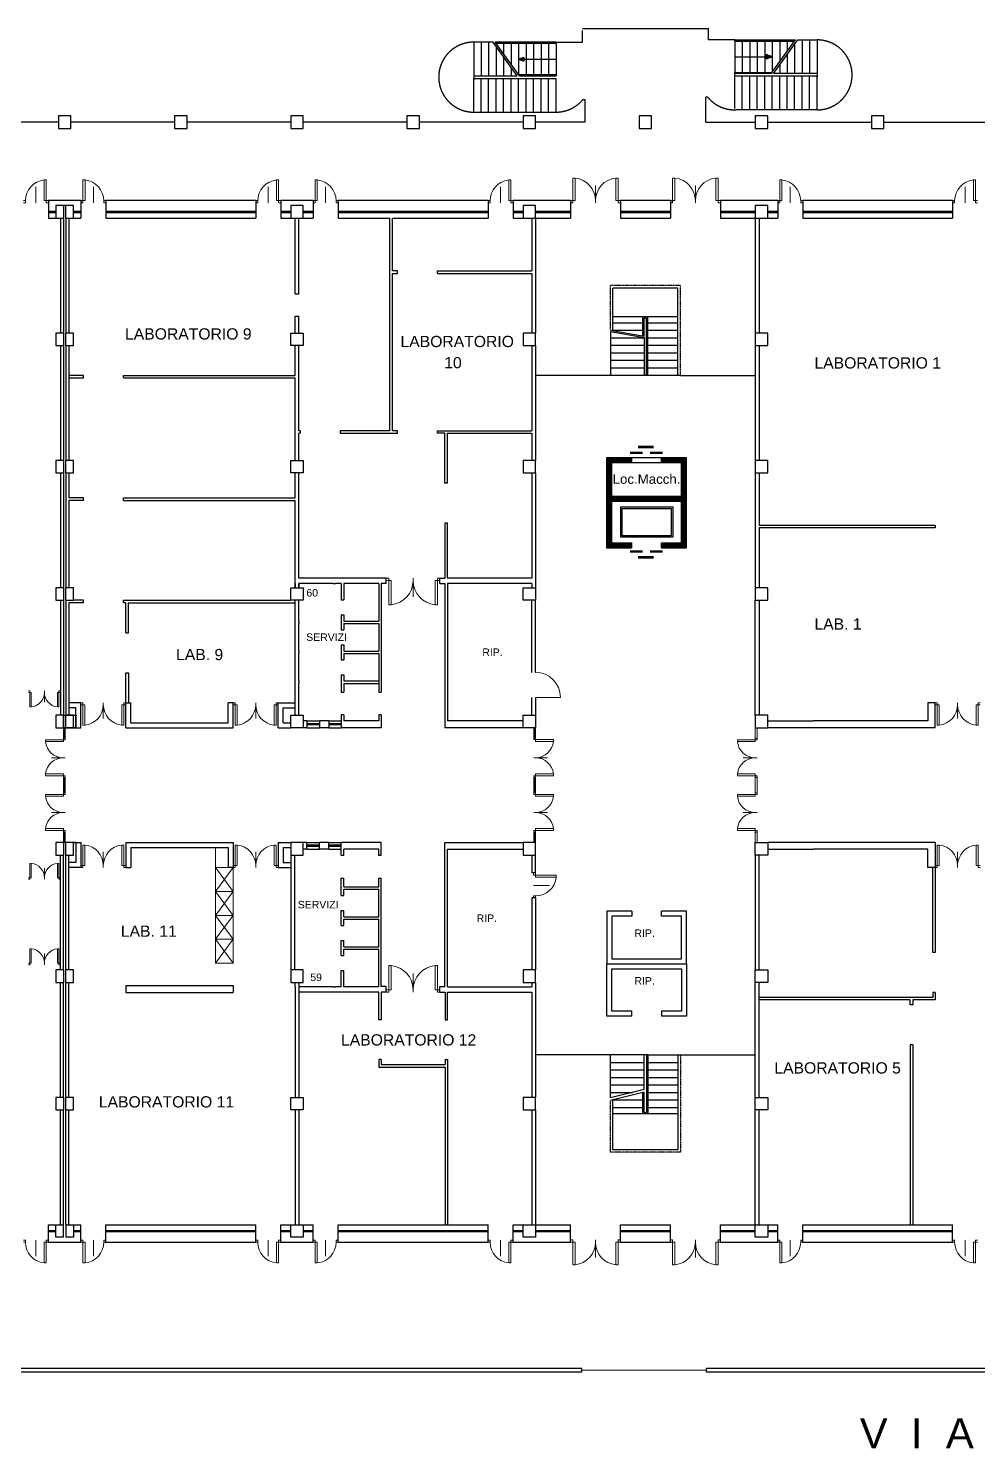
# Model space of a CAD drawing. Header units: millimetres. Extents: x 1432 to 182139, y 2740 to 59598.
# Drawn here: x 100139 to 138137, y 2740 to 59598 of the extents above; entities that cross this region are included whole.
import ezdxf
from ezdxf.enums import TextEntityAlignment as Align

# ---------------------------------------------------------------- set-up
doc = ezdxf.new("R2010")
doc.units = ezdxf.units.MM
doc.linetypes.add('DASHED', pattern=[0.75, 0.5, -0.25])
for name, color, linetype in [('ARCHPT', 7, 'Continuous'), ('CARTIGLIO', 7, 'Continuous'), ('numeri_stanze', 11, 'Continuous'), ('PROIEZIONI', 4, 'Continuous'), ('SEZIONI', 7, 'Continuous')]:
    doc.layers.add(name, color=color, linetype=linetype)
doc.layers.add('arredi', color=8, linetype='Continuous', lineweight=5)
doc.layers.add('INFISSI', color=4, linetype='Continuous', lineweight=5)
doc.styles.get("Standard").update_dxf_attribs({"font": 'Arial.ttf'})

# ---------------------------------------------------------------- blocks, each defined once
blk = doc.blocks.new('REI')
at = {"layer": 'ARCHPT', "color": 7}
for p, q in [((-630, 230), (-130, 230)), ((-310, 0), (310, 0))]:
    blk.add_line(p, q, dxfattribs=at)
for points in [[(-630, 280), (-630, 180), (-130, 280), (-130, 180)], [(-310, 50), (-310, -50), (310, 50), (310, -50)], [(670, 280), (670, 180), (170, 280), (170, 180)]]:
    blk.add_trace(points, dxfattribs=at)
blk = doc.blocks.new('PORTA')
at = {"layer": 'INFISSI'}
for p, q in [((-5477.1, 11431.3), (-5482.1, 11431.3)), ((-5477.1, 11426.3), (-5482.1, 11426.3)), ((-5477.1, 11431.3), (-5477.1, 11426.3)), ((-5477.1, 11426.3), (-5477.1, 11376.6)), ((-5472.1, 11426.3), (-5477.1, 11426.3)), ((-5472.1, 11426.3), (-5472.1, 11376.6)), ((-5427.1, 11431.3), (-5427.1, 11392.9)), ((-5382.1, 11426.3), (-5382.1, 11376.6)), ((-5377.1, 11426.3), (-5382.1, 11426.3)), ((-5372.1, 11431.3), (-5377.1, 11431.3)), ((-5377.1, 11431.3), (-5377.1, 11426.3)), ((-5377.1, 11426.3), (-5377.1, 11376.6)), ((-5372.1, 11426.3), (-5377.1, 11426.3)), ((-5472.1, 11376.6), (-5477.1, 11376.6)), ((-5382.1, 11376.6), (-5377.1, 11376.6))]:
    blk.add_line(p, q, dxfattribs=at)
for centre, start, end in [((-5477.1, 11426.3), 275.7392, 0), ((-5377.1, 11426.3), 180, 264.2608)]:
    blk.add_arc(centre, 50, start, end, dxfattribs=at)
blk = doc.blocks.new('porta 180')
at = {"layer": 'INFISSI', "xscale": -16.36363636421078, "yscale": 16.36363636314986, "zscale": 16.36363636415724}
blk.add_blockref('PORTA', (-58703, 159843), dxfattribs=at)
blk = doc.blocks.new('porta_1')
at = {"layer": 'INFISSI'}
for p, q in [((-12615.4, 17263.1), (-12615.4, 17334.5)), ((-12578.2, 17272.4), (-12578.2, 17364.9)), ((-12578.2, 17364.9), (-12568.9, 17364.9)), ((-12568.9, 17272.4), (-12568.9, 17364.9)), ((-12661.9, 17272.4), (-12671.2, 17272.4)), ((-12661.9, 17263.1), (-12671.2, 17263.1)), ((-12661.9, 17263.1), (-12661.9, 17272.4)), ((-12578.2, 17272.4), (-12568.9, 17272.4)), ((-12568.9, 17272.4), (-12559.6, 17272.4)), ((-12568.9, 17263.1), (-12568.9, 17272.4)), ((-12568.9, 17263.1), (-12559.6, 17263.1))]:
    blk.add_line(p, q, dxfattribs=at)
blk.add_arc((-12568.9, 17272.4), 93, 95.73917, 180, dxfattribs=at)

msp = doc.modelspace()

# ---------------------------------------------------------------- hatches: boundary and pattern name
at = {"layer": 'PROIEZIONI'}
h = msp.add_hatch(color=256, dxfattribs=at)
h.paths.add_polyline_path([(119764, 58371), (119764, 58372), (119973, 58372), (119973, 58291)])
h.paths.add_polyline_path([(119764, 58372), (119973, 58452), (119973, 58372)])
h = msp.add_hatch(color=256, dxfattribs=at)
h.paths.add_polyline_path([(129921, 58459), (129921, 58459), (129679, 58459), (129679, 58552)])
h.paths.add_polyline_path([(129921, 58459), (129679, 58366), (129679, 58459)])
at = {"layer": 'SEZIONI'}
h = msp.add_hatch(dxfattribs=at)
h.set_pattern_fill('ANSI31', color=9, scale=10, angle=180, style=0)
h.set_pattern_definition([(225, (198422.193, 372902.594), (22.4506403, -22.4506403), [])])
h.paths.add_polyline_path([(125486, 38802), (126486, 38802), (126486, 42402), (125486, 42402), (125486, 42202), (126286, 42202), (126286, 40852), (123486, 40852), (123486, 42202), (124154, 42202), (124002, 42402), (123286, 42402), (123286, 38802), (124286, 38802), (124286, 39002), (123486, 39002), (123486, 40657), (123494, 40652), (126286, 40652), (126286, 39002), (125486, 39002)])
h.paths.add_polyline_path([(124154, 42202), (124286, 42202), (124286, 42402), (124002, 42402)], flags=17)

# ---------------------------------------------------------------- linework, layer by layer
at = {"layer": 'arredi'}
for p, q in [((120439, 29605), (120369, 29605)), ((107622, 26002), (107622, 26802)), ((108339, 25045), (107622, 26002)), ((107622, 25045), (108339, 26002)), ((107622, 25045), (108339, 25045)), ((108339, 24089), (107622, 25045)), ((107622, 24089), (108339, 25045)), ((108339, 24089), (107622, 24089)), ((108339, 23132), (107622, 24089)), ((107622, 23132), (108339, 24089)), ((107622, 23132), (108339, 23132)), ((108339, 22175), (107622, 23132)), ((107622, 22175), (108339, 23132))]:
    msp.add_line(p, q, dxfattribs=at)
msp.add_lwpolyline([(108339, 26002), (107622, 26002), (107622, 22175), (108339, 22175)], close=True, dxfattribs=at)
at = {"layer": 'INFISSI'}
for p, q in [((121439, 32817), (120439, 32817)), ((101539, 31189), (101539, 31602)), ((101574, 31189), (101574, 31602)), ((101609, 31189), (101609, 31602)), ((120369, 31189), (120369, 31602)), ((120404, 31189), (120404, 31602)), ((120439, 31189), (120439, 31602)), ((129239, 31189), (129239, 31602)), ((129309, 31189), (129309, 31602)), ((101539, 31189), (101609, 31189)), ((120439, 31189), (120369, 31189)), ((129239, 31189), (129309, 31189)), ((101539, 28999), (101539, 29605)), ((101539, 29605), (101609, 29605)), ((101574, 28999), (101574, 29605)), ((101609, 29302), (101609, 29605)), ((120369, 29302), (120369, 29605)), ((120404, 28999), (120404, 29605)), ((120439, 28999), (120439, 29605)), ((129239, 28999), (129239, 29605)), ((129239, 29605), (129309, 29605)), ((129309, 29302), (129309, 29605)), ((101539, 28999), (101609, 28999)), ((101609, 28999), (101609, 29302)), ((120369, 28999), (120369, 29302)), ((120439, 28999), (120369, 28999)), ((129239, 28999), (129309, 28999)), ((129309, 28999), (129309, 29302)), ((101539, 27002), (101539, 27415)), ((101539, 27415), (101609, 27415)), ((101574, 27002), (101574, 27415)), ((101609, 27002), (101609, 27415)), ((120369, 27002), (120369, 27415)), ((120439, 27415), (120369, 27415)), ((120404, 27002), (120404, 27415)), ((120439, 27002), (120439, 27415)), ((129239, 27002), (129239, 27415)), ((129239, 27415), (129309, 27415)), ((129309, 27002), (129309, 27415)), ((127290, 5877), (122290, 5877))]:
    msp.add_line(p, q, dxfattribs=at)
msp.add_arc((120439, 32817), 1000, 0, 90, dxfattribs=at)
at = {"layer": 'PROIEZIONI', "linetype": 'DASHED', "ltscale": 400000}
for p, q in [((122314, 59598), (127364, 59598)), ((122314, 59128), (122314, 59508)), ((122314, 59128), (122314, 59508)), ((122314, 59047), (122314, 59508)), ((127364, 59137), (127364, 59598)), ((128414, 59137), (127364, 59137)), ((129878, 57787), (130850, 59137)), ((129968, 57787), (130940, 59137)), ((131114, 59137), (131114, 57787)), ((131414, 59137), (131414, 57787)), ((131714, 59137), (131714, 57837)), ((118738, 59047), (117964, 59047)), ((117964, 59047), (117964, 57747)), ((118264, 59047), (118264, 57697)), ((118564, 59047), (118564, 57697)), ((119704, 57704), (118738, 59047)), ((119800, 57697), (118828, 59047)), ((118864, 58872), (118864, 57697)), ((119164, 58997), (119164, 58580)), ((121264, 59047), (122314, 59047)), ((130814, 58962), (130814, 57787)), ((119164, 58455), (119164, 57697)), ((119464, 58039), (119464, 57697)), ((130214, 58129), (130214, 57787)), ((130514, 58545), (130514, 57787)), ((117964, 57747), (117964, 57547)), ((117964, 57697), (119710, 57697)), ((117964, 57597), (121264, 57597)), ((117964, 56247), (117964, 57597)), ((118264, 56247), (118264, 57597)), ((118564, 56247), (118564, 57597)), ((118864, 56247), (118864, 57597)), ((119164, 56247), (119164, 57597)), ((119464, 56247), (119464, 57597)), ((119764, 56247), (119764, 57597)), ((120064, 56247), (120064, 57597)), ((120364, 56247), (120364, 57597)), ((120664, 56247), (120664, 57597)), ((120964, 56247), (120964, 57597)), ((121264, 56247), (121264, 57597)), ((128414, 56387), (128414, 57787)), ((131714, 57687), (128414, 57687)), ((128714, 56337), (128714, 57687)), ((129014, 56337), (129014, 57687)), ((129314, 56337), (129314, 57687)), ((129614, 56337), (129614, 57687)), ((129914, 56337), (129914, 57687)), ((131714, 57787), (129968, 57787)), ((130214, 56337), (130214, 57687)), ((130514, 56337), (130514, 57687)), ((130814, 56337), (130814, 57687)), ((131114, 56337), (131114, 57687)), ((131414, 56337), (131414, 57687)), ((131714, 57837), (131714, 57637)), ((131714, 56337), (131714, 57687)), ((122337, 56748), (122414, 56748)), ((122414, 56748), (122414, 55842)), ((127264, 55852), (127264, 56839)), ((127340, 56839), (127264, 56839)), ((127264, 55842), (127264, 56839)), ((131714, 56337), (128464, 56337)), ((101339, 55842), (97189, 55842)), ((105989, 55842), (101839, 55842)), ((110639, 55842), (106489, 55842)), ((115289, 55842), (111139, 55842)), ((119939, 55842), (115789, 55842)), ((117964, 56247), (121264, 56247)), ((122414, 55842), (120439, 55842)), ((127264, 55842), (129239, 55842)), ((129739, 55842), (133889, 55842)), ((134389, 55842), (138539, 55842)), ((123439, 47520), (124789, 47271)), ((123439, 47469), (124789, 47220)), ((123439, 47469), (123439, 45702)), ((124789, 47202), (123439, 47202)), ((124789, 47220), (124789, 45702)), ((124789, 46902), (123439, 46902)), ((124789, 46602), (123439, 46602)), ((124789, 46302), (123439, 46302)), ((124889, 45702), (120439, 45702)), ((124789, 46002), (123439, 46002)), ((126239, 45702), (129239, 45702)), ((124939, 18502), (120439, 18502)), ((123439, 16780), (123439, 18502)), ((123439, 18202), (124789, 18202)), ((123439, 18202), (124789, 18202)), ((124789, 17117), (124789, 18502)), ((126239, 18502), (129239, 18502)), ((123439, 17902), (124789, 17902)), ((123439, 17902), (124789, 17902)), ((123439, 17902), (124326, 17902)), ((123439, 17602), (124789, 17602)), ((123439, 17602), (124789, 17602)), ((123439, 17302), (124789, 17302)), ((123439, 17302), (124789, 17302)), ((123439, 17302), (124326, 17302)), ((124789, 17117), (123439, 16780)), ((124789, 17014), (123439, 16677)), ((123439, 17002), (124326, 17002)), ((123439, 17002), (124326, 17002))]:
    msp.add_line(p, q, dxfattribs=at)
at = {"layer": 'PROIEZIONI'}
for p, q in [((130940, 59137), (131714, 59137)), ((119464, 58997), (119464, 58164)), ((119764, 58997), (119764, 57747)), ((120064, 58997), (120064, 57747)), ((120364, 58997), (120364, 57747)), ((120664, 58997), (120664, 57747)), ((120964, 58997), (120964, 57747)), ((121264, 58997), (121264, 57747)), ((128414, 59087), (128414, 57837)), ((128714, 59087), (128714, 57837)), ((129014, 59087), (129014, 57837)), ((129314, 59087), (129314, 57837)), ((129614, 59087), (129614, 57837)), ((129914, 59087), (129914, 57837)), ((130214, 59087), (130214, 58254)), ((130514, 59087), (130514, 58670)), ((119764, 58372), (119973, 58452)), ((119764, 58372), (121264, 58372)), ((119764, 58371), (119973, 58291)), ((119973, 58452), (119973, 58291)), ((128414, 58462), (129914, 58462)), ((129921, 58459), (129679, 58552)), ((129679, 58366), (129679, 58552)), ((129921, 58459), (129679, 58366)), ((100939, 52277), (101239, 52277)), ((100939, 52227), (101239, 52227)), ((101939, 52277), (102239, 52277)), ((101939, 52227), (102239, 52227)), ((103239, 52277), (109239, 52277)), ((103239, 52227), (109239, 52227)), ((110239, 52277), (110639, 52277)), ((110239, 52227), (110639, 52227)), ((111139, 52277), (111539, 52277)), ((111139, 52227), (111539, 52227)), ((112539, 52277), (118539, 52277)), ((112539, 52227), (118539, 52227)), ((119539, 52277), (119939, 52277)), ((119539, 52227), (119939, 52227)), ((120439, 52277), (121839, 52277)), ((120439, 52227), (121839, 52227)), ((123839, 52277), (125839, 52277)), ((123839, 52227), (125839, 52227)), ((127839, 52277), (129239, 52277)), ((127839, 52227), (129239, 52227)), ((129739, 52277), (130139, 52277)), ((129739, 52227), (130139, 52227)), ((131139, 52277), (137139, 52277)), ((131139, 52227), (137139, 52227)), ((124939, 48052), (123539, 48052)), ((124739, 47802), (123539, 47802)), ((126139, 48052), (124939, 48052)), ((126139, 47802), (124939, 47802)), ((126139, 47802), (124939, 47802)), ((124739, 47502), (123539, 47502)), ((124789, 47502), (123589, 47502)), ((124789, 47502), (123589, 47502)), ((126139, 47502), (124939, 47502)), ((126139, 47502), (124939, 47502)), ((126139, 47202), (124939, 47202)), ((126139, 46902), (124939, 46902)), ((126139, 46602), (124939, 46602)), ((126139, 46302), (124939, 46302)), ((126139, 46002), (124939, 46002)), ((126139, 45702), (124939, 45702)), ((111289, 31872), (111789, 31872)), ((112160, 31872), (112660, 31872)), ((111789, 31762), (111289, 31762)), ((111789, 31712), (111289, 31712)), ((111289, 31602), (111789, 31602)), ((112660, 31762), (112160, 31762)), ((112660, 31712), (112160, 31712)), ((112160, 31602), (112660, 31602)), ((111289, 27002), (111789, 27002)), ((111789, 26892), (111289, 26892)), ((111789, 26842), (111289, 26842)), ((111289, 26732), (111789, 26732)), ((112160, 27002), (112660, 27002)), ((112660, 26892), (112160, 26892)), ((112660, 26842), (112160, 26842)), ((112160, 26732), (112660, 26732)), ((124889, 18502), (126139, 18502)), ((124889, 18502), (126239, 18502)), ((124939, 18202), (126139, 18202)), ((124939, 18202), (126139, 18202)), ((124939, 17902), (126139, 17902)), ((124939, 17902), (126139, 17902)), ((124939, 17602), (126139, 17602)), ((124939, 17602), (126139, 17602)), ((124939, 17302), (126139, 17302)), ((124939, 17302), (126139, 17302)), ((123539, 16702), (124739, 16702)), ((124939, 17002), (126139, 17002)), ((124939, 17002), (126139, 17002)), ((124939, 16702), (126139, 16702)), ((124939, 16702), (126139, 16702)), ((123539, 16402), (124739, 16402)), ((123539, 16152), (124739, 16152)), ((124939, 16402), (126139, 16402)), ((124939, 16402), (126139, 16402)), ((124939, 16152), (126139, 16152)), ((100939, 11477), (101239, 11477)), ((100939, 11427), (101239, 11427)), ((101939, 11477), (102239, 11477)), ((101939, 11427), (102239, 11427)), ((103239, 11477), (109239, 11477)), ((103239, 11427), (109239, 11427)), ((110239, 11477), (110639, 11477)), ((110239, 11427), (110639, 11427)), ((111139, 11477), (111539, 11477)), ((111139, 11427), (111539, 11427)), ((112539, 11477), (118539, 11477)), ((112539, 11427), (118539, 11427)), ((119539, 11477), (119939, 11477)), ((119539, 11427), (119939, 11427)), ((120439, 11477), (121839, 11477)), ((120439, 11427), (121839, 11427)), ((123839, 11477), (125839, 11477)), ((123839, 11427), (125839, 11427)), ((127839, 11477), (129239, 11477)), ((127839, 11427), (129239, 11427)), ((129739, 11477), (130139, 11477)), ((129739, 11427), (130139, 11427)), ((131139, 11477), (137139, 11477)), ((131139, 11427), (137139, 11427))]:
    msp.add_line(p, q, dxfattribs=at)
for points in [[(125931, 39224), (123853, 39224), (123853, 40442), (125931, 40442)], [(125871, 39283), (123912, 39283), (123912, 40382), (125871, 40382)]]:
    msp.add_lwpolyline(points, close=True, dxfattribs=at)
at = {"layer": 'PROIEZIONI', "linetype": 'DASHED', "ltscale": 400000}
for centre, start, end in [((131714, 57737), 270, 90), ((117964, 57647), 90, 270), ((121264, 57647), 270, 320.0734), ((128414, 57737), 219.9266, 272.0467)]:
    msp.add_arc(centre, 1400, start, end, dxfattribs=at)
at = {"layer": 'SEZIONI'}
for p, q in [((128414, 59137), (130850, 59137)), ((128414, 59087), (128414, 59137)), ((121264, 59047), (118828, 59047)), ((121264, 58997), (118864, 58997)), ((121264, 58997), (121264, 59047)), ((128414, 59087), (130814, 59087)), ((119764, 57747), (121264, 57747)), ((119800, 57697), (121264, 57697)), ((121264, 57747), (121264, 57697)), ((128464, 57837), (128414, 57837)), ((128414, 57837), (129914, 57837)), ((128414, 57787), (128414, 57837)), ((129878, 57787), (128414, 57787)), ((101639, 52502), (101539, 52502)), ((124939, 45702), (124889, 45702)), ((126239, 45702), (126139, 45702)), ((120439, 25786), (120289, 25786)), ((120439, 24786), (120289, 24786)), ((122290, 5952), (81594, 5952, 0)), ((122290, 5802), (81594, 5802, 0)), ((122290, 5802), (122290, 5952)), ((176643, 5955, -314), (127290, 5952)), ((127290, 5802), (127290, 5952)), ((176643, 5805, -314), (127290, 5802))]:
    msp.add_line(p, q, dxfattribs=at)
at = {"layer": 'SEZIONI', "color": 0}
for p, q in [((101339, 56092), (101339, 55592)), ((101839, 56092), (101339, 56092)), ((101839, 55592), (101839, 56092)), ((105989, 56092), (105989, 55592)), ((106489, 56092), (105989, 56092)), ((106489, 55592), (106489, 56092)), ((110639, 56092), (110639, 55592)), ((111139, 56092), (110639, 56092)), ((111139, 55592), (111139, 56092)), ((115289, 56092), (115289, 55592)), ((115789, 56092), (115289, 56092)), ((115789, 55592), (115789, 56092)), ((119939, 56092), (119939, 55592)), ((120439, 56092), (119939, 56092)), ((120439, 55592), (120439, 56092)), ((124589, 56092), (124589, 55592)), ((125089, 56092), (124589, 56092)), ((125089, 55592), (125089, 56092)), ((129239, 56092), (129239, 55592)), ((129739, 56092), (129239, 56092)), ((129739, 55592), (129739, 56092)), ((133889, 56092), (133889, 55592)), ((134389, 56092), (133889, 56092)), ((134389, 55592), (134389, 56092)), ((101339, 55592), (101839, 55592)), ((105989, 55592), (106489, 55592)), ((110639, 55592), (111139, 55592)), ((115289, 55592), (115789, 55592)), ((119939, 55592), (120439, 55592)), ((124589, 55592), (125089, 55592)), ((129239, 55592), (129739, 55592)), ((133889, 55592), (134389, 55592)), ((102239, 52702), (100939, 52702)), ((100939, 52702), (100939, 52002)), ((101539, 52502), (101239, 52502)), ((101239, 52502), (101239, 52002)), ((101539, 52502), (101539, 52002)), ((101639, 52002), (101639, 52502)), ((101939, 52502), (101639, 52502)), ((101939, 52002), (101939, 52502)), ((102239, 52702), (102239, 52002)), ((109239, 52702), (103239, 52702)), ((103239, 52702), (103239, 52002)), ((109239, 52702), (109239, 52002)), ((111539, 52702), (110239, 52702)), ((110239, 52702), (110239, 52002)), ((111139, 52502), (110639, 52502)), ((110639, 52502), (110639, 52002)), ((111139, 52002), (111139, 52502)), ((111539, 52702), (111539, 52002)), ((118539, 52702), (112539, 52702)), ((112539, 52702), (112539, 52002)), ((118539, 52702), (118539, 52002)), ((121839, 52702), (119539, 52702)), ((119539, 52702), (119539, 52002)), ((119939, 52502), (119939, 52002)), ((120439, 52502), (119939, 52502)), ((120439, 52002), (120439, 52502)), ((121839, 52702), (121839, 52002)), ((125839, 52702), (123839, 52702)), ((123839, 52702), (123839, 52002)), ((125839, 52702), (125839, 52002)), ((130139, 52702), (127839, 52702)), ((127839, 52702), (127839, 52002)), ((129239, 52502), (129239, 52002)), ((129739, 52502), (129239, 52502)), ((129739, 52002), (129739, 52502)), ((130139, 52702), (130139, 52002)), ((137139, 52702), (131139, 52702)), ((131139, 52702), (131139, 52002)), ((137139, 52702), (137139, 52002)), ((100939, 52002), (101239, 52002)), ((101239, 52002), (101539, 52002)), ((101239, 52002), (101539, 52002)), ((101239, 52002), (101539, 52002)), ((101239, 52002), (101539, 52002)), ((101419, 52002), (101419, 47402)), ((101539, 52002), (101539, 47402)), ((101639, 52002), (101639, 47402)), ((101639, 52002), (101939, 52002)), ((101639, 52002), (101939, 52002)), ((101639, 52002), (101939, 52002)), ((101639, 52002), (101939, 52002)), ((101759, 52002), (101759, 47402)), ((101939, 52002), (102239, 52002)), ((103239, 52002), (109239, 52002)), ((110239, 52002), (110639, 52002)), ((110639, 52002), (111139, 52002)), ((110814, 48972), (110814, 52002)), ((110964, 48972), (110964, 52002)), ((111139, 52002), (111539, 52002)), ((112539, 52002), (114614, 52002)), ((114614, 43487), (114614, 52002)), ((114716, 52002), (118539, 52002)), ((114716, 49887), (114716, 52002)), ((119539, 52002), (119939, 52002)), ((119939, 52002), (120439, 52002)), ((120289, 52002), (120289, 49887)), ((120439, 52002), (120439, 47402)), ((120439, 52002), (121839, 52002)), ((123839, 52002), (125839, 52002)), ((127839, 52002), (129239, 52002)), ((129239, 52002), (129239, 47402)), ((129239, 52002), (129739, 52002)), ((129389, 52002), (129389, 47402)), ((129739, 52002), (130139, 52002)), ((131139, 52002), (137139, 52002)), ((114714, 43487), (114714, 49787)), ((114714, 49787), (114917, 49787)), ((114917, 49887), (114716, 49887)), ((114917, 49787), (114917, 49887)), ((116517, 49887), (120289, 49887)), ((116517, 49787), (116517, 49887)), ((116517, 49787), (120289, 49787)), ((120289, 49787), (120289, 47402)), ((110814, 48972), (110964, 48972)), ((123539, 47502), (123539, 49202)), ((126139, 49202), (123539, 49202)), ((126139, 45702), (126139, 49202)), ((110814, 48072), (110964, 48072)), ((110814, 47402), (110814, 48072)), ((110964, 47402), (110964, 48072)), ((124739, 47280), (124739, 48052)), ((124889, 48002), (124789, 48002)), ((124789, 47271), (124789, 48002)), ((124889, 45702), (124889, 48002)), ((124939, 45702), (124939, 48052)), ((101239, 47402), (101239, 46902)), ((101239, 47402), (101239, 46902)), ((101239, 47402), (101239, 46902)), ((101539, 47402), (101239, 47402)), ((101539, 47402), (101239, 47402)), ((101539, 47402), (101239, 47402)), ((101539, 47402), (101539, 46902)), ((101539, 47402), (101539, 46902)), ((101539, 47402), (101539, 46902)), ((101639, 46902), (101639, 47402)), ((101639, 46902), (101639, 47402)), ((101639, 46902), (101639, 47402)), ((101939, 47402), (101639, 47402)), ((101939, 47402), (101639, 47402)), ((101939, 47402), (101639, 47402)), ((101939, 46902), (101939, 47402)), ((101939, 46902), (101939, 47402)), ((101939, 46902), (101939, 47402)), ((110639, 47402), (111139, 47402)), ((110639, 46902), (110639, 47402)), ((111139, 47402), (111139, 46902)), ((119939, 47402), (119939, 46902)), ((120439, 47402), (119939, 47402)), ((120439, 46902), (120439, 47402)), ((129239, 47402), (129239, 46902)), ((129739, 47402), (129239, 47402)), ((129739, 46902), (129739, 47402)), ((101239, 46902), (101539, 46902)), ((101239, 46902), (101539, 46902)), ((101239, 46902), (101539, 46902)), ((101419, 46902), (101419, 42302)), ((101539, 46902), (101539, 42302)), ((101639, 46902), (101639, 42302)), ((101639, 46902), (101939, 46902)), ((101639, 46902), (101939, 46902)), ((101639, 46902), (101939, 46902)), ((101759, 46902), (101759, 42302)), ((111139, 46902), (110639, 46902)), ((110814, 45702), (110814, 46902)), ((110964, 43487), (110964, 46902)), ((119939, 46902), (120439, 46902)), ((120289, 46902), (120289, 43487)), ((120439, 46902), (120439, 42302)), ((129239, 46902), (129239, 42302)), ((129239, 46902), (129739, 46902)), ((129389, 46902), (129389, 42302)), ((102339, 45700), (101759, 45700)), ((102339, 45600), (101759, 45600)), ((102339, 45600), (102339, 45700)), ((103939, 45702), (110814, 45702)), ((103939, 45602), (103939, 45702)), ((103939, 45602), (110814, 45602)), ((110814, 42302), (110814, 45602)), ((111014, 43487), (110964, 43487)), ((110964, 42302), (110964, 43387)), ((111014, 43387), (110964, 43387)), ((111014, 43487), (111014, 43387)), ((114614, 43487), (112614, 43487)), ((112614, 43487), (112614, 43387)), ((112614, 43387), (114914, 43387)), ((114914, 43487), (114714, 43487)), ((114914, 43387), (114914, 43487)), ((116514, 43487), (120289, 43487)), ((116514, 43387), (116514, 43487)), ((116814, 43387), (116514, 43387)), ((116814, 41387), (116814, 43387)), ((116914, 43387), (120289, 43387)), ((116914, 41387), (116914, 43387)), ((120289, 43387), (120289, 42302)), ((101239, 42302), (101239, 41802)), ((101539, 42302), (101239, 42302)), ((101239, 42302), (101239, 41802)), ((101539, 42302), (101239, 42302)), ((101539, 42302), (101239, 42302)), ((101239, 42302), (101239, 41802)), ((101539, 42302), (101539, 41802)), ((101539, 42302), (101539, 41802)), ((101539, 42302), (101539, 41802)), ((101939, 42302), (101639, 42302)), ((101639, 41802), (101639, 42302)), ((101939, 42302), (101639, 42302)), ((101639, 41802), (101639, 42302)), ((101639, 41802), (101639, 42302)), ((101939, 42302), (101639, 42302)), ((101939, 41802), (101939, 42302)), ((101939, 41802), (101939, 42302)), ((101939, 41802), (101939, 42302)), ((110639, 42302), (111139, 42302)), ((110639, 41802), (110639, 42302)), ((111139, 42302), (111139, 41802)), ((119939, 42302), (119939, 41802)), ((120439, 42302), (119939, 42302)), ((120439, 41802), (120439, 42302)), ((123286, 42402), (123286, 38802)), ((124286, 42402), (123286, 42402)), ((124286, 42202), (123486, 42202)), ((123486, 42202), (123486, 40852)), ((124286, 42402), (124286, 42202)), ((126486, 42402), (124286, 42402)), ((126286, 42202), (124286, 42202)), ((125486, 42202), (125486, 42402)), ((126286, 40852), (126286, 42202)), ((126486, 38802), (126486, 42402)), ((129239, 42302), (129239, 41802)), ((129739, 42302), (129239, 42302)), ((129739, 41802), (129739, 42302)), ((101239, 41802), (101539, 41802)), ((101239, 41802), (101539, 41802)), ((101239, 41802), (101539, 41802)), ((101419, 41802), (101419, 37202)), ((101539, 41802), (101539, 37202)), ((101639, 41802), (101639, 37202)), ((101639, 41802), (101939, 41802)), ((101639, 41802), (101939, 41802)), ((101639, 41802), (101939, 41802)), ((101759, 41802), (101759, 40800)), ((111139, 41802), (110639, 41802)), ((110814, 40802), (110814, 41802)), ((110964, 37592), (110964, 41802)), ((119939, 41802), (120439, 41802)), ((120289, 41802), (120289, 37592)), ((120439, 41802), (120439, 37202)), ((129239, 41802), (129239, 37202)), ((129239, 41802), (129739, 41802)), ((129389, 41802), (129389, 39702)), ((116914, 41387), (116814, 41387)), ((102339, 40800), (101759, 40800)), ((101759, 40700), (101759, 37202)), ((102339, 40700), (101759, 40700)), ((102339, 40700), (102339, 40800)), ((103939, 40802), (110814, 40802)), ((103939, 40702), (103939, 40802)), ((103939, 40702), (110814, 40702)), ((110814, 37202), (110814, 40702)), ((126286, 40852), (123486, 40852)), ((123486, 40652), (123486, 39002)), ((126286, 40652), (123486, 40652)), ((126286, 39002), (126286, 40652)), ((116814, 39787), (116814, 37592)), ((116914, 39787), (116814, 39787)), ((116914, 37592), (116914, 39787)), ((136439, 39702), (129389, 39702)), ((129389, 39602), (129389, 37202)), ((136439, 39602), (129389, 39602)), ((136439, 39702), (136439, 39602)), ((123286, 38802), (124286, 38802)), ((123486, 39002), (124286, 39002)), ((124286, 39002), (124286, 38802)), ((125486, 39002), (126286, 39002)), ((125486, 38802), (125486, 39002)), ((125486, 38802), (126486, 38802)), ((114264, 37592), (110964, 37592)), ((114464, 37592), (114264, 37592)), ((114464, 37369), (114464, 37592)), ((116614, 37369), (116614, 37592)), ((116614, 37592), (116814, 37592)), ((116814, 37592), (116814, 37592)), ((120289, 37592), (116914, 37592)), ((101539, 37202), (101239, 37202)), ((101539, 37202), (101239, 37202)), ((101539, 37202), (101239, 37202)), ((101239, 37202), (101239, 36702)), ((101239, 37202), (101239, 36702)), ((101239, 37202), (101239, 36702)), ((101539, 37202), (101539, 36702)), ((101539, 37202), (101539, 36702)), ((101539, 37202), (101539, 36702)), ((101939, 37202), (101639, 37202)), ((101939, 37202), (101639, 37202)), ((101939, 37202), (101639, 37202)), ((101639, 36702), (101639, 37202)), ((101639, 36702), (101639, 37202)), ((101639, 36702), (101639, 37202)), ((101939, 36702), (101939, 37202)), ((101939, 36702), (101939, 37202)), ((101939, 36702), (101939, 37202)), ((110639, 37202), (111139, 37202)), ((110639, 36702), (110639, 37202)), ((110814, 37372), (110814, 37202)), ((110964, 37202), (110964, 37372)), ((110964, 37372), (110964, 37202)), ((112339, 37372), (110964, 37372)), ((111139, 37202), (111139, 36702)), ((112339, 37372), (112439, 37372)), ((112663, 37372), (112439, 37372)), ((112663, 37372), (112439, 37372)), ((112663, 37372), (112663, 36722)), ((114164, 37372), (112763, 37372)), ((114164, 37372), (112763, 37372)), ((112763, 37372), (112763, 36722)), ((114164, 37372), (114164, 35872)), ((114264, 37369), (114264, 33022)), ((114464, 37369), (114264, 37369)), ((116614, 37369), (116814, 37369)), ((116814, 37369), (116814, 31602)), ((120289, 37372), (116914, 37372)), ((116914, 37372), (116914, 31872)), ((119939, 37202), (120439, 37202)), ((119939, 36702), (119939, 37202)), ((120289, 37372), (120289, 37202)), ((120289, 37372), (120289, 37202)), ((120439, 37202), (120439, 36702)), ((129739, 37202), (129239, 37202)), ((129239, 37202), (129239, 36702)), ((129739, 36702), (129739, 37202)), ((101239, 36702), (101539, 36702)), ((101239, 36702), (101539, 36702)), ((101239, 36702), (101539, 36702)), ((101419, 36702), (101419, 32102)), ((101539, 36702), (101539, 32102)), ((101639, 36702), (101639, 32102)), ((101639, 36702), (101939, 36702)), ((101639, 36702), (101939, 36702)), ((101639, 36702), (101939, 36702)), ((101759, 36602), (101759, 32102)), ((102339, 36602), (101759, 36602)), ((102339, 36702), (101939, 36702)), ((102339, 36602), (102339, 36702)), ((103939, 36702), (110639, 36702)), ((103939, 36602), (103939, 36702)), ((104039, 36602), (103939, 36602)), ((104039, 35402), (104039, 36602)), ((104139, 36602), (110814, 36602)), ((104139, 35402), (104139, 36602)), ((111139, 36702), (110639, 36702)), ((110814, 32102), (110814, 36702)), ((110964, 35872), (110964, 36702)), ((112663, 36722), (112763, 36722)), ((120439, 36702), (119939, 36702)), ((120289, 33817), (120289, 36702)), ((120289, 33817), (120289, 36702)), ((120289, 35872), (120289, 36702)), ((120439, 33817), (120439, 36702)), ((129239, 32102), (129239, 36702)), ((129239, 36702), (129739, 36702)), ((129389, 36702), (129389, 32102)), ((110964, 35872), (110964, 35772)), ((112663, 36122), (112663, 35872)), ((112663, 36122), (112763, 36122)), ((112663, 35872), (112663, 35772)), ((112763, 36122), (112763, 35872)), ((112763, 35872), (114164, 35872)), ((104039, 35402), (104139, 35402)), ((110964, 34672), (110964, 35772)), ((112663, 35772), (112663, 35522)), ((112663, 35522), (112763, 35522)), ((112763, 35772), (114164, 35772)), ((112763, 35772), (112763, 35522)), ((114164, 35772), (114164, 34672)), ((120289, 34672), (120289, 35772)), ((112663, 34922), (112663, 34672)), ((112663, 34922), (112763, 34922)), ((112763, 34922), (112763, 34672)), ((110964, 34672), (110964, 34572)), ((110964, 33472), (110964, 34572)), ((112663, 34672), (112663, 34572)), ((112663, 34572), (112663, 34322)), ((112663, 34322), (112763, 34322)), ((112763, 34672), (114164, 34672)), ((112763, 34572), (114164, 34572)), ((112763, 34572), (112763, 34322)), ((114164, 34572), (114164, 33472)), ((120289, 33817), (120289, 34572)), ((104039, 33802), (104139, 33802)), ((104039, 32602), (104039, 33802)), ((104139, 33802), (104139, 32602)), ((112663, 33722), (112763, 33722)), ((112663, 33722), (112663, 33022)), ((112763, 33722), (112763, 33472)), ((110964, 33472), (110964, 33372)), ((110964, 32102), (110964, 33372)), ((112663, 33022), (112763, 33022)), ((112763, 33472), (114164, 33472)), ((112763, 33372), (114164, 33372)), ((112763, 33372), (112763, 33022)), ((114164, 33472), (114164, 33372)), ((114164, 33372), (114164, 33022)), ((114164, 33022), (114264, 33022)), ((102239, 32602), (101759, 32602)), ((102239, 31602), (102239, 32602)), ((104039, 32602), (104239, 32602)), ((104039, 31602), (104039, 32602)), ((104239, 31802), (104239, 32602)), ((108139, 31802), (108139, 32602)), ((108339, 32602), (108139, 32602)), ((108339, 31602), (108339, 32602)), ((110139, 32602), (110814, 32602)), ((110139, 31602), (110139, 32602)), ((120289, 32102), (120289, 32817)), ((120289, 32102), (120289, 32817)), ((120289, 32102), (120289, 32817)), ((120439, 32817), (120439, 31602)), ((136439, 32602), (136139, 32602)), ((136139, 32602), (136139, 31872)), ((136439, 31602), (136439, 32602)), ((101239, 32102), (101239, 31602)), ((101539, 32102), (101239, 32102)), ((101239, 32102), (101239, 31602)), ((101539, 32102), (101239, 32102)), ((101539, 32102), (101239, 32102)), ((101239, 32102), (101239, 31602)), ((101539, 31602), (101539, 32102)), ((101539, 32102), (102039, 32102)), ((101539, 32102), (101539, 31602)), ((101539, 32102), (101539, 31602)), ((101539, 32102), (101539, 31602)), ((101939, 32102), (101639, 32102)), ((101639, 31602), (101639, 32102)), ((101939, 32102), (101639, 32102)), ((101639, 31602), (101639, 32102)), ((101639, 31602), (101639, 32102)), ((101939, 32102), (101639, 32102)), ((102039, 32402), (101759, 32402)), ((101939, 31602), (101939, 32102)), ((101939, 31602), (101939, 32102)), ((101939, 31602), (101939, 32102)), ((102039, 31602), (102039, 32402)), ((102039, 32102), (102039, 31602)), ((110339, 31802), (110339, 32402)), ((110339, 32402), (110814, 32402)), ((110639, 32102), (111139, 32102)), ((110639, 31602), (110639, 32102)), ((111139, 32102), (111139, 31602)), ((111289, 31872), (111139, 31872)), ((111289, 31872), (111289, 31602)), ((111789, 31872), (111789, 31602)), ((112160, 31872), (111789, 31872)), ((112160, 31872), (112160, 31602)), ((112660, 31872), (112660, 31602)), ((112663, 31872), (112660, 31872)), ((112763, 32122), (112663, 32122)), ((112663, 32122), (112663, 31872)), ((112763, 32122), (112763, 31872)), ((114164, 31872), (112763, 31872)), ((114164, 32122), (114164, 31872)), ((114264, 32122), (114164, 32122)), ((114264, 32122), (114264, 31602)), ((119939, 31872), (116914, 31872)), ((119939, 32102), (120439, 32102)), ((119939, 31602), (119939, 32102)), ((129239, 32102), (129239, 31602)), ((129739, 32102), (129239, 32102)), ((129734, 31872), (131564, 31872)), ((129739, 31602), (129739, 32102)), ((136139, 31872), (131564, 31872)), ((101239, 31602), (101939, 31602)), ((102039, 31602), (101539, 31602)), ((101639, 31602), (101939, 31602)), ((101639, 31602), (101939, 31602)), ((101939, 31602), (102239, 31602)), ((104039, 31602), (108339, 31602)), ((104239, 31802), (108139, 31802)), ((110139, 31602), (110639, 31602)), ((110339, 31802), (110639, 31802)), ((111139, 31602), (110639, 31602)), ((111289, 31602), (111139, 31602)), ((112160, 31602), (111789, 31602)), ((114264, 31602), (112660, 31602)), ((119939, 31602), (116814, 31602)), ((120439, 31602), (119939, 31602)), ((129239, 31602), (129739, 31602)), ((136439, 31602), (129739, 31602)), ((101239, 27002), (101239, 26502)), ((101939, 27002), (101239, 27002)), ((102039, 27002), (101539, 27002)), ((101539, 27002), (101539, 26502)), ((101639, 26502), (101639, 27002)), ((101939, 26502), (101939, 27002)), ((101939, 27002), (102239, 27002)), ((102039, 27002), (102039, 26202)), ((102239, 27002), (102239, 26002)), ((104039, 27002), (108339, 27002)), ((104039, 27002), (104039, 26002)), ((104239, 26802), (108139, 26802)), ((104239, 26802), (104239, 26002)), ((108139, 26802), (108139, 26002)), ((108339, 27002), (108339, 26002)), ((110139, 27002), (110139, 26002)), ((110139, 27002), (110639, 27002)), ((110339, 26802), (110339, 26202)), ((110339, 26802), (110639, 26802)), ((111139, 27002), (110639, 27002)), ((110639, 27002), (110639, 26502)), ((111289, 27002), (111139, 27002)), ((111139, 26502), (111139, 27002)), ((111289, 26732), (111139, 26732)), ((111289, 26732), (111289, 27002)), ((112160, 27002), (111789, 27002)), ((111789, 26732), (111789, 27002)), ((112160, 26732), (111789, 26732)), ((112160, 26732), (112160, 27002)), ((114264, 27002), (112660, 27002)), ((112660, 26732), (112660, 27002)), ((112663, 26732), (112660, 26732)), ((112663, 26482), (112663, 26732)), ((114164, 26732), (112763, 26732)), ((112763, 26482), (112763, 26732)), ((114164, 26482), (114164, 26732)), ((114264, 26482), (114264, 27002)), ((116814, 27002), (119939, 27002)), ((116814, 21235), (116814, 27002)), ((116914, 26732), (119939, 26732)), ((116914, 21232), (116914, 26732)), ((119939, 27002), (119939, 26502)), ((120439, 27002), (119939, 27002)), ((120439, 25786), (120439, 27002)), ((129239, 26502), (129239, 27002)), ((129239, 27002), (129739, 27002)), ((129734, 26732), (131564, 26732)), ((136439, 27002), (129739, 27002)), ((129739, 27002), (129739, 26502)), ((136139, 26732), (131564, 26732)), ((136139, 26002), (136139, 26732)), ((136439, 27002), (136439, 26002)), ((101239, 26502), (101539, 26502)), ((101419, 21902), (101419, 26502)), ((101539, 21902), (101539, 26502)), ((101639, 21902), (101639, 26502)), ((101639, 26502), (101939, 26502)), ((101759, 21902), (101759, 26502)), ((102039, 26202), (101759, 26202)), ((110339, 26202), (110639, 26202)), ((110639, 26502), (111139, 26502)), ((110639, 26502), (110639, 21902)), ((110789, 26502), (110789, 21902)), ((112763, 26482), (112663, 26482)), ((114264, 26482), (114164, 26482)), ((119939, 26502), (120439, 26502)), ((120289, 26502), (120289, 25786)), ((120289, 26502), (120289, 25786)), ((129739, 26502), (129239, 26502)), ((129239, 26502), (129239, 21902)), ((129389, 21902), (129389, 26502)), ((129389, 21902), (129389, 26502)), ((102239, 26002), (101759, 26002)), ((104039, 26002), (104239, 26002)), ((108339, 26002), (108139, 26002)), ((110139, 26002), (110639, 26002)), ((136439, 26002), (136139, 26002)), ((136339, 22602), (136339, 26002)), ((136439, 26002), (136439, 22602)), ((112663, 25582), (112763, 25582)), ((112663, 24882), (112663, 25582)), ((112763, 25232), (112763, 25582)), ((112763, 25232), (114164, 25232)), ((112763, 25132), (114164, 25132)), ((112763, 24882), (112763, 25132)), ((114164, 25232), (114164, 25582)), ((114164, 25582), (114264, 25582)), ((114164, 25232), (114164, 25582)), ((114164, 25582), (114264, 25582)), ((114164, 24032), (114164, 25132)), ((114164, 24032), (114164, 25132)), ((114264, 21235), (114264, 25582)), ((114264, 21235), (114264, 25582)), ((112663, 24882), (112763, 24882)), ((120289, 24786), (120289, 21902)), ((120289, 24786), (120289, 24032)), ((120439, 24786), (120439, 21902)), ((112663, 24282), (112763, 24282)), ((112663, 24032), (112663, 24282)), ((112663, 23932), (112663, 24032)), ((112663, 23682), (112663, 23932)), ((112763, 24032), (112763, 24282)), ((112763, 24032), (114164, 24032)), ((112763, 23682), (112763, 23932)), ((112763, 23932), (114164, 23932)), ((114164, 22832), (114164, 23932)), ((114164, 22832), (114164, 23932)), ((123289, 24252), (123289, 22152)), ((124289, 24252), (123289, 24252)), ((123489, 24052), (123489, 22352)), ((124289, 24052), (123489, 24052)), ((124289, 24252), (124289, 24052)), ((125489, 24052), (125489, 24252)), ((126489, 24252), (125489, 24252)), ((126289, 24052), (125489, 24052)), ((126289, 22352), (126289, 24052)), ((126489, 22152), (126489, 24252)), ((112663, 23682), (112763, 23682)), ((112663, 23082), (112763, 23082)), ((112663, 22832), (112663, 23082)), ((112663, 22732), (112663, 22832)), ((112763, 22832), (112763, 23082)), ((112763, 22832), (114164, 22832)), ((112663, 22482), (112663, 22732)), ((112663, 22482), (112763, 22482)), ((112763, 22732), (114164, 22732)), ((112763, 22482), (112763, 22732)), ((114164, 21232), (114164, 22732)), ((114164, 21232), (114164, 22732)), ((123489, 22352), (126289, 22352)), ((136439, 22602), (136339, 22602)), ((101539, 21902), (101239, 21902)), ((101239, 21902), (101239, 21402)), ((101539, 21902), (101539, 21402)), ((101639, 21402), (101639, 21902)), ((101939, 21902), (101639, 21902)), ((101939, 21402), (101939, 21902)), ((111139, 21902), (110639, 21902)), ((110639, 21902), (110639, 21402)), ((111139, 21402), (111139, 21902)), ((112663, 21882), (112763, 21882)), ((112663, 21232), (112663, 21882)), ((112763, 21232), (112763, 21882)), ((119939, 21902), (119939, 21402)), ((120439, 21902), (119939, 21902)), ((120439, 21402), (120439, 21902)), ((123289, 22152), (126489, 22152)), ((123289, 20052), (123289, 22152)), ((123289, 22152), (126489, 22152)), ((123489, 20252), (123489, 21952)), ((123489, 21952), (126289, 21952)), ((126289, 21952), (126289, 20252)), ((126489, 22152), (126489, 20052)), ((129239, 21402), (129239, 21902)), ((129239, 21902), (129739, 21902)), ((129739, 21902), (129739, 21402)), ((101239, 21402), (101539, 21402)), ((101419, 16802), (101419, 21402)), ((101539, 16802), (101539, 21402)), ((101639, 16802), (101639, 21402)), ((101639, 21402), (101939, 21402)), ((101759, 16802), (101759, 21402)), ((104039, 21275), (108339, 21275)), ((104039, 21275), (104039, 21005)), ((108339, 21275), (108339, 21005)), ((110639, 21402), (111139, 21402)), ((110814, 21232), (110814, 21402)), ((110814, 21232), (110814, 16802)), ((110964, 21402), (110964, 16802)), ((112339, 21232), (110964, 21232)), ((112339, 21232), (112439, 21232)), ((112663, 21232), (112439, 21232)), ((112663, 21232), (112439, 21232)), ((114164, 21232), (112763, 21232)), ((114164, 21232), (112763, 21232)), ((114464, 21235), (114264, 21235)), ((114464, 21012), (114464, 21235)), ((116614, 21012), (116614, 21235)), ((116614, 21235), (116814, 21235)), ((116914, 21232), (118314, 21232)), ((116914, 21232), (118639, 21232)), ((118414, 21232), (120289, 21232)), ((119939, 21402), (120439, 21402)), ((120289, 21402), (120289, 21232)), ((120439, 21402), (120439, 16802)), ((129239, 16802), (129239, 21402)), ((129739, 21402), (129239, 21402)), ((129389, 16802), (129389, 21402)), ((104039, 21005), (108339, 21005)), ((114164, 21012), (110964, 21012)), ((114164, 19912), (114164, 21012)), ((114264, 21012), (114264, 19912)), ((114464, 21012), (114264, 21012)), ((116614, 21012), (116816, 21012)), ((116816, 21012), (116816, 19912)), ((116916, 19912), (116916, 21012)), ((116916, 21012), (120289, 21012)), ((120289, 21012), (120289, 16802)), ((136339, 20802), (129389, 20802)), ((135439, 20702), (129389, 20702)), ((135439, 20502), (135439, 20702)), ((135539, 20502), (135439, 20502)), ((135539, 20702), (135539, 20502)), ((136439, 20702), (135539, 20702)), ((136439, 21002), (136339, 21002)), ((136339, 21002), (136339, 20802)), ((136439, 21002), (136439, 20702)), ((114264, 19912), (114164, 19912)), ((116816, 19912), (116916, 19912)), ((124289, 20052), (123289, 20052)), ((124289, 20252), (123489, 20252)), ((124289, 20052), (124289, 20252)), ((125489, 20252), (125489, 20052)), ((126289, 20252), (125489, 20252)), ((126489, 20052), (125489, 20052)), ((135439, 18902), (135439, 11702)), ((135539, 18902), (135439, 18902)), ((135539, 18902), (135539, 11702)), ((114264, 18312), (114164, 18312)), ((114164, 18312), (114164, 18012)), ((114264, 18312), (114264, 18112)), ((116816, 18312), (116816, 18112)), ((116816, 18312), (116916, 18312)), ((116916, 18312), (116916, 11702)), ((124889, 18502), (124889, 16202)), ((124939, 18502), (124939, 16152)), ((126139, 18502), (126139, 14702)), ((114164, 18012), (116816, 18012)), ((114264, 18112), (116816, 18112)), ((116816, 18012), (116816, 11702)), ((101239, 16802), (101239, 16302)), ((101539, 16802), (101239, 16802)), ((101539, 16802), (101539, 16302)), ((101639, 16302), (101639, 16802)), ((101939, 16802), (101639, 16802)), ((101939, 16302), (101939, 16802)), ((110639, 16802), (111139, 16802)), ((110639, 16302), (110639, 16802)), ((111139, 16802), (111139, 16302)), ((119939, 16802), (119939, 16302)), ((120439, 16802), (119939, 16802)), ((120439, 16302), (120439, 16802)), ((123539, 14702), (123539, 16702)), ((124739, 16152), (124739, 17002)), ((124789, 16202), (124789, 17014)), ((129239, 16302), (129239, 16802)), ((129239, 16802), (129739, 16802)), ((129739, 16802), (129739, 16302)), ((101239, 16302), (101539, 16302)), ((101419, 11702), (101419, 16302)), ((101539, 11702), (101539, 16302)), ((101639, 11702), (101639, 16302)), ((101639, 16302), (101939, 16302)), ((101759, 11702), (101759, 16302)), ((111139, 16302), (110639, 16302)), ((110814, 16302), (110814, 11702)), ((110964, 16302), (110964, 11702)), ((119939, 16302), (120439, 16302)), ((120289, 16302), (120289, 11702)), ((120439, 16302), (120439, 11702)), ((124739, 16152), (124939, 16152)), ((124789, 16202), (124889, 16202)), ((129239, 11702), (129239, 16302)), ((129739, 16302), (129239, 16302)), ((129389, 11702), (129389, 16302)), ((126139, 14702), (123539, 14702)), ((100939, 11002), (100939, 11702)), ((100939, 11702), (101239, 11702)), ((101239, 11202), (101239, 11702)), ((101239, 11702), (101539, 11702)), ((101239, 11702), (101539, 11702)), ((101239, 11702), (101539, 11702)), ((101239, 11702), (101539, 11702)), ((101539, 11202), (101539, 11702)), ((101639, 11702), (101639, 11202)), ((101639, 11702), (101939, 11702)), ((101639, 11702), (101939, 11702)), ((101639, 11702), (101939, 11702)), ((101639, 11702), (101939, 11702)), ((101939, 11702), (101939, 11202)), ((101939, 11702), (102239, 11702)), ((102239, 11002), (102239, 11702)), ((103239, 11002), (103239, 11702)), ((103239, 11702), (109239, 11702)), ((109239, 11002), (109239, 11702)), ((110239, 11002), (110239, 11702)), ((110239, 11702), (110639, 11702)), ((110639, 11702), (111139, 11702)), ((110639, 11202), (110639, 11702)), ((111139, 11702), (111139, 11202)), ((111139, 11702), (111539, 11702)), ((111539, 11002), (111539, 11702)), ((112539, 11002), (112539, 11702)), ((112539, 11702), (118539, 11702)), ((118539, 11002), (118539, 11702)), ((119539, 11002), (119539, 11702)), ((119539, 11702), (119939, 11702)), ((119939, 11202), (119939, 11702)), ((119939, 11702), (120439, 11702)), ((120439, 11702), (120439, 11202)), ((120439, 11702), (121839, 11702)), ((121839, 11002), (121839, 11702)), ((123839, 11002), (123839, 11702)), ((123839, 11702), (125839, 11702)), ((125839, 11002), (125839, 11702)), ((127839, 11002), (127839, 11702)), ((127839, 11702), (129239, 11702)), ((129239, 11202), (129239, 11702)), ((129239, 11702), (129739, 11702)), ((129739, 11702), (130139, 11702)), ((129739, 11702), (129739, 11202)), ((130139, 11002), (130139, 11702)), ((131139, 11702), (137139, 11702)), ((131139, 11002), (131139, 11702)), ((137139, 11002), (137139, 11702)), ((100939, 11002), (102239, 11002)), ((101539, 11202), (101239, 11202)), ((101939, 11202), (101639, 11202)), ((103239, 11002), (109239, 11002)), ((110239, 11002), (111539, 11002)), ((111139, 11202), (110639, 11202)), ((112539, 11002), (118539, 11002)), ((119539, 11002), (121839, 11002)), ((120439, 11202), (119939, 11202)), ((123839, 11002), (125839, 11002)), ((127839, 11002), (130139, 11002)), ((129739, 11202), (129239, 11202)), ((131139, 11002), (137139, 11002))]:
    msp.add_line(p, q, dxfattribs=at)
at = {"layer": 'SEZIONI', "color": 0, "linetype": 'DASHED'}
for p, q in [((123439, 47520), (123439, 49302)), ((126239, 49302), (123439, 49302)), ((126239, 45702), (126239, 49302)), ((126239, 18502), (126239, 14602)), ((123439, 14602), (123439, 16677)), ((126239, 14602), (123439, 14602))]:
    msp.add_line(p, q, dxfattribs=at)

# ---------------------------------------------------------------- block references
at = {"layer": 'arredi', "xscale": -1.111111111007631, "yscale": 1.111111111007631, "zscale": 1.111111110968765, "rotation": 180}
for p in [(89390, 438056), (93390, 438056)]:
    msp.add_blockref('porta 180', p, dxfattribs=at)
at = {"layer": 'arredi'}
for p, xscale, yscale, zscale in [((151496, -376761), -1.194444444437977, 1.194444444437977, 1.194444444444406), ((122186, -213613), -0.7111111111007631, 0.7111111111007631, 0.7111111111110882), ((89390, -374352), 1.111111111007631, 1.111111111007631, 1.111111111007631), ((93390, -374352), 1.111111111007631, 1.111111111007631, 1.111111111007631)]:
    msp.add_blockref('porta 180', p, dxfattribs=dict(at, xscale=xscale, yscale=yscale, zscale=zscale))
at = {"layer": 'arredi', "xscale": -1}
for p in [(133242, -314299), (139342, -314299)]:
    msp.add_blockref('porta 180', p, dxfattribs=at)
at = {"layer": 'INFISSI'}
for p, xscale, yscale, zscale in [((213508, -102107), 8.962807863834314, 8.962807863834314, 8.962807863834314), ((-10331, -102107), -8.962807863834314, 8.962807862524642, 8.96280786284294), ((222808, -102107), 8.962807863834314, 8.962807863834314, 8.962807863834314), ((-1031, -102107), -8.962807863834314, 8.962807862524642, 8.96280786284294), ((232108, -102107), 8.962807863834314, 8.962807863834314, 8.962807863834314), ((17569, -102107), -8.962807863834314, 8.962807862524642, 8.96280786284294), ((250705, -102107), 8.962807863834314, 8.962807863834314, 8.962807863834314)]:
    msp.add_blockref('porta_1', p, dxfattribs=dict(at, xscale=xscale, yscale=yscale, zscale=zscale))
at = {"layer": 'INFISSI', "xscale": -1}
msp.add_blockref('porta 180', (167442, -314299), dxfattribs=at)
at = {"layer": 'INFISSI'}
for name, p, xscale, yscale, zscale, rotation in [('PORTA', (-63018, -47762), 14.40151260694256, 14.40151260694256, 14.40151260694256, 270), ('porta 180', (427251, 57032), -0.8846462232759222, 0.8846462232759222, 0.8846462232873006, 90), ('porta 180', (-175994, 56891), 0.88009243705892, 0.88009243705892, 0.88009243705892, 270), ('PORTA', (-63018, -49951), 14.40151260694256, 14.40151260694256, 14.40151260694256, 270), ('porta 180', (425673, 1713), 0.88009243705892, 0.88009243705892, 0.88009243705892, 89.99999999999999), ('porta 180', (-175994, 1713), -0.88009243705892, 0.88009243705892, 0.8800924370608312, 270), ('porta 180', (122186, 272217), 0.7111111111007631, 0.7111111111007631, 0.7111111111007631, 180), ('porta_1', (-34370, 138356), -8.962807863834314, 8.962807862495538, 8.96280786284294, 270), ('porta 180', (122186, 268799), 0.7111111111007631, 0.7111111111007631, 0.7111111111007631, 180), ('porta 180', (151496, 435366), 1.194444444437977, 1.194444444437977, 1.194444444437977, 180), ('porta_1', (213508, 165811), -8.962807863834314, 8.962807862553746, 8.96280786284294, 180), ('porta_1', (-10331, 165811), 8.962807863834314, 8.962807863834314, 8.962807863834314, 180), ('porta_1', (222808, 165811), -8.962807863834314, 8.962807862553746, 8.96280786284294, 180), ('porta_1', (-1031, 165811), 8.962807863834314, 8.962807863834314, 8.962807863834314, 180), ('porta_1', (232108, 165811), -8.962807863834314, 8.962807862553746, 8.96280786284294, 180), ('porta_1', (17569, 165811), 8.962807863834314, 8.962807863834314, 8.962807863834314, 180), ('porta_1', (250705, 165811), -8.962807863834314, 8.962807862553746, 8.96280786284294, 180)]:
    msp.add_blockref(name, p, dxfattribs=dict(at, xscale=xscale, yscale=yscale, zscale=zscale, rotation=rotation))
at = {"layer": 'INFISSI', "rotation": 180}
for p in [(133242, 372903), (139342, 372903), (167442, 372903)]:
    msp.add_blockref('porta 180', p, dxfattribs=at)
at = {"layer": 'SEZIONI', "color": 7, "xscale": -1, "rotation": 180}
msp.add_blockref('REI', (124855, 42838), dxfattribs=at)
at = {"layer": 'SEZIONI', "color": 7}
msp.add_blockref('REI', (124855, 38423), dxfattribs=at)
msp.add_blockref('REI', (124855, 38423), dxfattribs=at)

# ---------------------------------------------------------------- texts
at = {"layer": 'CARTIGLIO'}
for s, height, p in [('LABORATORIO 9', 450, (104007, 47142)), ('LABORATORIO ', 450, (115035, 46839)), ('10', 450, (116785, 45991)), ('LABORATORIO 1', 450, (131607, 45981)), ('LAB. 1', 450, (131607, 35528)), ('SERVIZI', 300, (111260, 35076)), ('LAB. 9', 450, (106050, 34306)), ('RIP.', 300, (118310, 34474)), ('SERVIZI', 300, (110923, 24368)), ('RIP.', 300, (118084, 23825)), ('LAB. 11', 450, (103840, 23231)), ('RIP.', 300, (124400, 23226)), ('RIP.', 300, (124400, 21319)), ('LABORATORIO 12', 450, (112653, 18878)), ('LABORATORIO 5', 450, (130001, 17756)), ('LABORATORIO 11', 450, (102958, 16397))]:
    msp.add_text(s, height=height, dxfattribs=at).set_placement(p)
msp.add_text('Loc.Macch.', height=380, dxfattribs=at).set_placement((124884, 41366), align=Align.CENTER)
at = {"layer": 'CARTIGLIO', "color": 7}
msp.add_text('V  I  A       B  U  O  N  A  R  R  O  T  I', height=1200, dxfattribs=at).set_placement((147111, 2757, 1450), align=Align.CENTER)
at = {"layer": 'numeri_stanze'}
for s, p in [('60', (111267, 36852)), ('59', (111422, 21458))]:
    msp.add_text(s, height=300, dxfattribs=at).set_placement(p)

doc.saveas('drawing.dxf')
